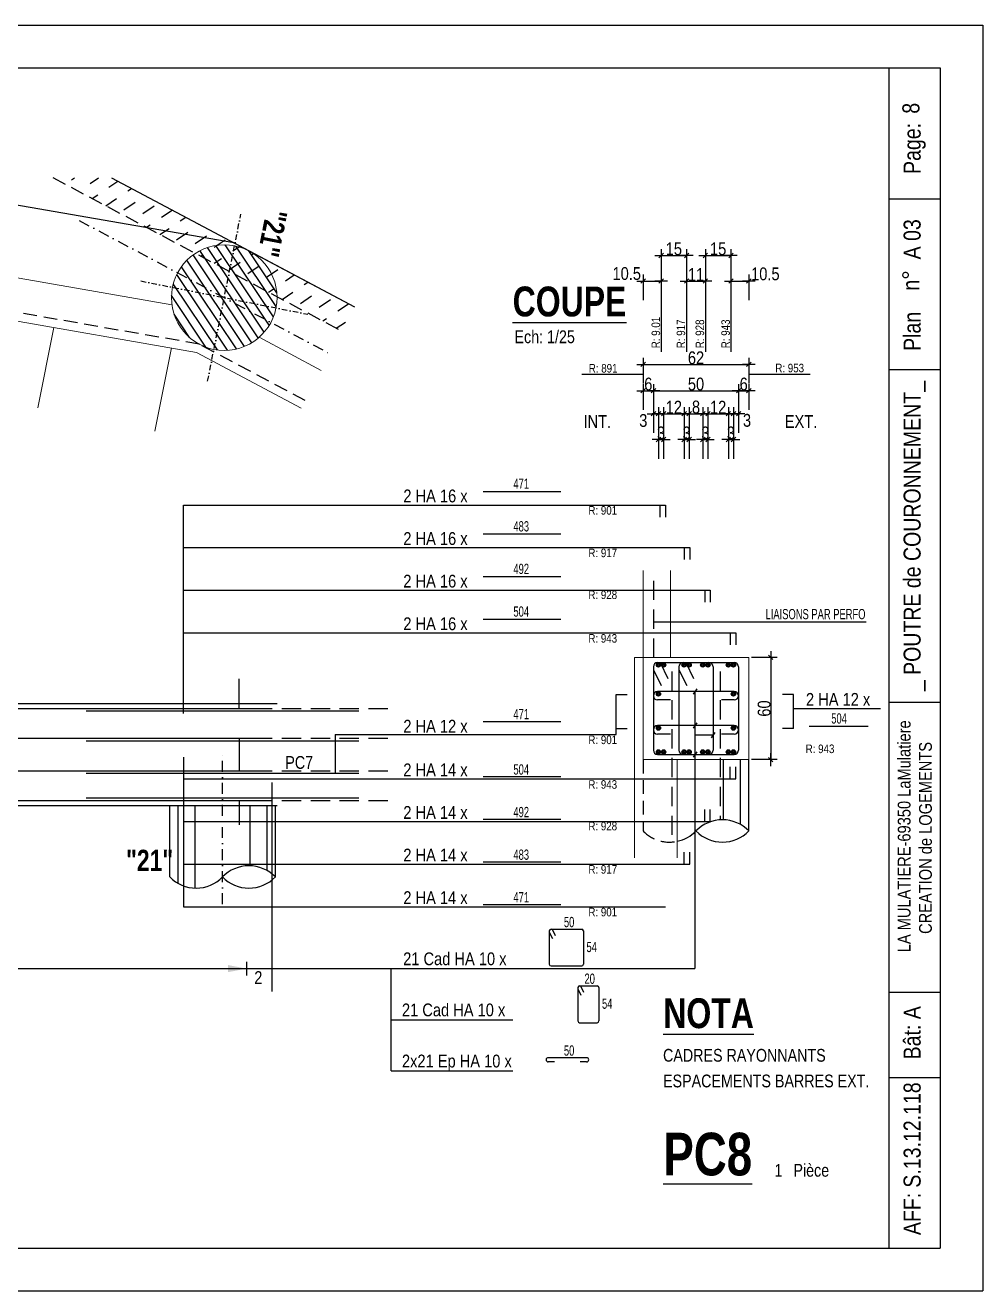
# Model space of a CAD drawing. Header units: centimetres. Extents: x 20328 to 51171, y -21855 to -16644.
# Drawn here: x 40301 to 41424, y -18525 to -17040 of the extents above; entities that cross this region are included whole.
import ezdxf
from ezdxf.enums import TextEntityAlignment as Align

# ---------------------------------------------------------------- set-up
doc = ezdxf.new("R2010")
doc.units = ezdxf.units.CM
doc.header["$LTSCALE"] = 25.4
doc.header["$PDMODE"] = 1
doc.header["$PDSIZE"] = -2
doc.linetypes.add('CACHEX2', pattern=[19.05, 12.7, -6.35])
doc.linetypes.add('TIRETPTX2', pattern=[50.8, 25.4, -12.7, 0, -12.7])
for name, color, linetype in [('01_cote_gen', 4, 'Continuous'), ('01_fenetres', 171, 'Continuous'), ('01_linteaux', 2, 'Continuous'), ('01_murs_sup', 2, 'CACHEX2'), ('01_poch_murs', 253, 'Continuous'), ('01_texte', 230, 'Continuous'), ('AA_COTES', 2, 'Continuous')]:
    doc.layers.add(name, color=color, linetype=linetype)
for name, color, linetype, lineweight in [('01_murs_coup', 5, 'Continuous', 60), ('01_PIEUX', 5, 'Continuous', 60), ('01_poutres', 2, 'Continuous', 18)]:
    doc.layers.add(name, color=color, linetype=linetype, lineweight=lineweight)
doc.styles.add('impact', font='impact.ttf')
doc.styles.add('MATTE_TXT', font='arial.ttf')
doc.styles.add('STYLE2', font='ARIALN.TTF')
doc.dimstyles.new('JB25', dxfattribs={"dimscale": 0.1, "dimtxt": 150, "dimasz": 15, "dimexe": 0.1, "dimexo": 0.1, "dimgap": 0.09, "dimtad": 1, "dimdec": 1, "dimlfac": 0.5, "dimdsep": 46, "dimtxsty": 'STYLE2', "dimblk1": 'BOND_G', "dimblk2": 'BOND_D', "dimsah": 1, "dimcen": 1.5, "dimdle": 0.01, "dimse1": 1, "dimse2": 1, "dimclrd": 4, "dimclre": 2, "dimclrt": 6, "dimazin": 2, "dimtfac": 2.333333, "dimtdec": 1, "dimtix": 1, "dimtmove": 2, "dimatfit": 3, "dimldrblk": 'BOND_G', "dimfxl": 1, "dimtolj": 1, "dimtzin": 0, "dimarcsym": 0})

# ---------------------------------------------------------------- blocks, each defined once
blk = doc.blocks.new('BOND_G')
at = {"layer": 'AA_COTES', "color": 0}
for p, q in [((0, -5), (0, 15)), ((5, 0), (-5, 0)), ((1.77, 1.77), (-1.77, -1.77))]:
    blk.add_line(p, q, dxfattribs=at)
blk = doc.blocks.new('BOND_D')
at = {"layer": 'AA_COTES', "color": 0}
for p, q in [((5, 0), (-5, 0)), ((-1.77, -1.77), (1.77, 1.77)), ((0, 5), (0, -15))]:
    blk.add_line(p, q, dxfattribs=at)
blk = doc.blocks.new('*D163')
at = {"layer": '01_cote_gen', "color": 4, "lineweight": -2, "ltscale": 3, "transparency": 16777216}
blk.add_line((41175.6, -17783.7), (41175.6, -17900.7), dxfattribs=at)
at = {"layer": 'Defpoints', "color": 0, "ltscale": 3, "transparency": 16777216}
for p in [(41070.5, -17782.2), (41070.5, -17902.2), (41175.6, -17902.2)]:
    blk.add_point(p, dxfattribs=at)
at = {"layer": '01_cote_gen', "color": 4, "lineweight": -2, "ltscale": 3, "transparency": 16777216, "xscale": 1.5, "yscale": 1.5, "zscale": 1.5}
for name, p, rotation in [('BOND_G', (41175.6, -17782.2), 90), ('BOND_D', (41175.6, -17902.2), 270)]:
    blk.add_blockref(name, p, dxfattribs=dict(at, rotation=rotation))
at = {"layer": '01_cote_gen', "color": 6, "ltscale": 3, "transparency": 16777216, "insert": (41167.9, -17842.2), "char_height": 15, "attachment_point": 5, "rotation": 90, "style": 'STYLE2'}
blk.add_mtext('\\A1;60', dxfattribs=at)
blk = doc.blocks.new('*D164')
at = {"layer": '01_cote_gen', "color": 4, "lineweight": -2, "ltscale": 3, "transparency": 16777216}
blk.add_line((41027.4, -17438.3), (41148.4, -17438.3), dxfattribs=at)
at = {"layer": 'Defpoints', "color": 0, "ltscale": 3, "transparency": 16777216}
for p in [(41149.9, -17438.3), (41025.9, -17450.7), (41149.9, -17450.7)]:
    blk.add_point(p, dxfattribs=at)
at = {"layer": '01_cote_gen', "color": 4, "lineweight": -2, "ltscale": 3, "transparency": 16777216, "xscale": 1.5, "yscale": 1.5, "zscale": 1.5, "rotation": 180}
blk.add_blockref('BOND_G', (41025.9, -17438.3), dxfattribs=at)
at = {"layer": '01_cote_gen', "color": 4, "lineweight": -2, "ltscale": 3, "transparency": 16777216, "xscale": 1.5, "yscale": 1.5, "zscale": 1.5}
blk.add_blockref('BOND_D', (41149.9, -17438.3), dxfattribs=at)
at = {"layer": '01_cote_gen', "color": 6, "ltscale": 3, "transparency": 16777216, "insert": (41087.9, -17430.7), "char_height": 15, "attachment_point": 5, "style": 'STYLE2'}
blk.add_mtext('\\A1;62', dxfattribs=at)
blk = doc.blocks.new('*D165')
at = {"layer": '01_cote_gen', "color": 4, "lineweight": -2, "ltscale": 3, "transparency": 16777216}
blk.add_line((41039.4, -17469.2), (41136.4, -17469.2), dxfattribs=at)
at = {"layer": 'Defpoints', "color": 0, "ltscale": 3, "transparency": 16777216}
for p in [(41137.9, -17469.2), (41037.9, -17517), (41137.9, -17517)]:
    blk.add_point(p, dxfattribs=at)
at = {"layer": '01_cote_gen', "color": 4, "lineweight": -2, "ltscale": 3, "transparency": 16777216, "xscale": 1.5, "yscale": 1.5, "zscale": 1.5, "rotation": 180}
blk.add_blockref('BOND_G', (41037.9, -17469.2), dxfattribs=at)
at = {"layer": '01_cote_gen', "color": 4, "lineweight": -2, "ltscale": 3, "transparency": 16777216, "xscale": 1.5, "yscale": 1.5, "zscale": 1.5}
blk.add_blockref('BOND_D', (41137.9, -17469.2), dxfattribs=at)
at = {"layer": '01_cote_gen', "color": 6, "ltscale": 3, "transparency": 16777216, "insert": (41087.9, -17461.5), "char_height": 15, "attachment_point": 5, "style": 'STYLE2'}
blk.add_mtext('\\A1;50', dxfattribs=at)
blk = doc.blocks.new('*D166')
at = {"layer": '01_cote_gen', "color": 4, "lineweight": -2, "ltscale": 3, "transparency": 16777216}
blk.add_line((41039.4, -17496.2), (41042.4, -17496.2), dxfattribs=at)
at = {"layer": 'Defpoints', "color": 0, "ltscale": 3, "transparency": 16777216}
for p in [(41043.9, -17496.2), (41043.9, -17523.7), (41037.9, -17538.8)]:
    blk.add_point(p, dxfattribs=at)
at = {"layer": '01_cote_gen', "color": 4, "lineweight": -2, "ltscale": 3, "transparency": 16777216, "xscale": 1.5, "yscale": 1.5, "zscale": 1.5, "rotation": 180}
blk.add_blockref('BOND_G', (41037.9, -17496.2), dxfattribs=at)
at = {"layer": '01_cote_gen', "color": 4, "lineweight": -2, "ltscale": 3, "transparency": 16777216, "xscale": 1.5, "yscale": 1.5, "zscale": 1.5}
blk.add_blockref('BOND_D', (41043.9, -17496.2), dxfattribs=at)
at = {"layer": '01_cote_gen', "color": 6, "ltscale": 3, "transparency": 16777216, "insert": (41026, -17504.3), "char_height": 15, "attachment_point": 5, "style": 'STYLE2'}
blk.add_mtext('\\A1;3', dxfattribs=at)
blk = doc.blocks.new('*D167')
at = {"layer": '01_cote_gen', "color": 4, "lineweight": -2, "ltscale": 3, "transparency": 16777216}
for p, q in [((41042.4, -17526.5), (41040.9, -17526.5)), ((41049.9, -17526.5), (41043.9, -17526.5)), ((41051.4, -17526.5), (41052.9, -17526.5))]:
    blk.add_line(p, q, dxfattribs=at)
at = {"layer": 'Defpoints', "color": 0, "ltscale": 3, "transparency": 16777216}
for p in [(41043.9, -17523.7), (41043.9, -17526.5), (41049.9, -17523.7)]:
    blk.add_point(p, dxfattribs=at)
at = {"layer": '01_cote_gen', "color": 4, "lineweight": -2, "ltscale": 3, "transparency": 16777216, "xscale": 1.5, "yscale": 1.5, "zscale": 1.5}
blk.add_blockref('BOND_D', (41043.9, -17526.5), dxfattribs=at)
at = {"layer": '01_cote_gen', "color": 4, "lineweight": -2, "ltscale": 3, "transparency": 16777216, "xscale": 1.5, "yscale": 1.5, "zscale": 1.5, "rotation": 180}
blk.add_blockref('BOND_G', (41049.9, -17526.5), dxfattribs=at)
at = {"layer": '01_cote_gen', "color": 6, "ltscale": 3, "transparency": 16777216, "insert": (41046.9, -17518.9), "char_height": 15, "attachment_point": 5, "style": 'STYLE2'}
blk.add_mtext('\\A1;3', dxfattribs=at)
blk = doc.blocks.new('*D168')
at = {"layer": '01_cote_gen', "color": 4, "lineweight": -2, "ltscale": 3, "transparency": 16777216}
blk.add_line((41051.4, -17496.2), (41072.4, -17496.2), dxfattribs=at)
at = {"layer": 'Defpoints', "color": 0, "ltscale": 3, "transparency": 16777216}
for p in [(41073.9, -17496.2), (41049.9, -17523.7), (41073.9, -17523.7)]:
    blk.add_point(p, dxfattribs=at)
at = {"layer": '01_cote_gen', "color": 4, "lineweight": -2, "ltscale": 3, "transparency": 16777216, "xscale": 1.5, "yscale": 1.5, "zscale": 1.5, "rotation": 180}
blk.add_blockref('BOND_G', (41049.9, -17496.2), dxfattribs=at)
at = {"layer": '01_cote_gen', "color": 4, "lineweight": -2, "ltscale": 3, "transparency": 16777216, "xscale": 1.5, "yscale": 1.5, "zscale": 1.5}
blk.add_blockref('BOND_D', (41073.9, -17496.2), dxfattribs=at)
at = {"layer": '01_cote_gen', "color": 6, "ltscale": 3, "transparency": 16777216, "insert": (41061.9, -17488.6), "char_height": 15, "attachment_point": 5, "style": 'STYLE2'}
blk.add_mtext('\\A1;12', dxfattribs=at)
blk = doc.blocks.new('*D169')
at = {"layer": '01_cote_gen', "color": 4, "lineweight": -2, "ltscale": 3, "transparency": 16777216}
for p, q in [((41072.4, -17526.5), (41070.9, -17526.5)), ((41079.9, -17526.5), (41073.9, -17526.5)), ((41081.4, -17526.5), (41082.9, -17526.5))]:
    blk.add_line(p, q, dxfattribs=at)
at = {"layer": 'Defpoints', "color": 0, "ltscale": 3, "transparency": 16777216}
for p in [(41073.9, -17523.7), (41073.9, -17526.5), (41079.9, -17523.7)]:
    blk.add_point(p, dxfattribs=at)
at = {"layer": '01_cote_gen', "color": 4, "lineweight": -2, "ltscale": 3, "transparency": 16777216, "xscale": 1.5, "yscale": 1.5, "zscale": 1.5}
blk.add_blockref('BOND_D', (41073.9, -17526.5), dxfattribs=at)
at = {"layer": '01_cote_gen', "color": 4, "lineweight": -2, "ltscale": 3, "transparency": 16777216, "xscale": 1.5, "yscale": 1.5, "zscale": 1.5, "rotation": 180}
blk.add_blockref('BOND_G', (41079.9, -17526.5), dxfattribs=at)
at = {"layer": '01_cote_gen', "color": 6, "ltscale": 3, "transparency": 16777216, "insert": (41076.9, -17518.9), "char_height": 15, "attachment_point": 5, "style": 'STYLE2'}
blk.add_mtext('\\A1;3', dxfattribs=at)
blk = doc.blocks.new('*D170')
at = {"layer": '01_cote_gen', "color": 4, "lineweight": -2, "ltscale": 3, "transparency": 16777216}
for p, q in [((41094.4, -17526.5), (41092.9, -17526.5)), ((41101.9, -17526.5), (41095.9, -17526.5)), ((41103.4, -17526.5), (41104.9, -17526.5))]:
    blk.add_line(p, q, dxfattribs=at)
at = {"layer": 'Defpoints', "color": 0, "ltscale": 3, "transparency": 16777216}
for p in [(41095.9, -17523.7), (41095.9, -17526.5), (41101.9, -17523.7)]:
    blk.add_point(p, dxfattribs=at)
at = {"layer": '01_cote_gen', "color": 4, "lineweight": -2, "ltscale": 3, "transparency": 16777216, "xscale": 1.5, "yscale": 1.5, "zscale": 1.5}
blk.add_blockref('BOND_D', (41095.9, -17526.5), dxfattribs=at)
at = {"layer": '01_cote_gen', "color": 4, "lineweight": -2, "ltscale": 3, "transparency": 16777216, "xscale": 1.5, "yscale": 1.5, "zscale": 1.5, "rotation": 180}
blk.add_blockref('BOND_G', (41101.9, -17526.5), dxfattribs=at)
at = {"layer": '01_cote_gen', "color": 6, "ltscale": 3, "transparency": 16777216, "insert": (41098.9, -17518.9), "char_height": 15, "attachment_point": 5, "style": 'STYLE2'}
blk.add_mtext('\\A1;3', dxfattribs=at)
blk = doc.blocks.new('*D171')
at = {"layer": '01_cote_gen', "color": 4, "lineweight": -2, "ltscale": 3, "transparency": 16777216}
for p, q in [((41124.4, -17526.5), (41122.9, -17526.5)), ((41131.9, -17526.5), (41125.9, -17526.5)), ((41133.4, -17526.5), (41134.9, -17526.5))]:
    blk.add_line(p, q, dxfattribs=at)
at = {"layer": 'Defpoints', "color": 0, "ltscale": 3, "transparency": 16777216}
for p in [(41125.9, -17523.7), (41125.9, -17526.5), (41131.9, -17523.7)]:
    blk.add_point(p, dxfattribs=at)
at = {"layer": '01_cote_gen', "color": 4, "lineweight": -2, "ltscale": 3, "transparency": 16777216, "xscale": 1.5, "yscale": 1.5, "zscale": 1.5}
blk.add_blockref('BOND_D', (41125.9, -17526.5), dxfattribs=at)
at = {"layer": '01_cote_gen', "color": 4, "lineweight": -2, "ltscale": 3, "transparency": 16777216, "xscale": 1.5, "yscale": 1.5, "zscale": 1.5, "rotation": 180}
blk.add_blockref('BOND_G', (41131.9, -17526.5), dxfattribs=at)
at = {"layer": '01_cote_gen', "color": 6, "ltscale": 3, "transparency": 16777216, "insert": (41128.9, -17518.9), "char_height": 15, "attachment_point": 5, "style": 'STYLE2'}
blk.add_mtext('\\A1;3', dxfattribs=at)
blk = doc.blocks.new('*D172')
at = {"layer": '01_cote_gen', "color": 4, "lineweight": -2, "ltscale": 3, "transparency": 16777216}
blk.add_line((41081.4, -17496.2), (41094.4, -17496.2), dxfattribs=at)
at = {"layer": 'Defpoints', "color": 0, "ltscale": 3, "transparency": 16777216}
for p in [(41095.9, -17496.2), (41079.9, -17532.3), (41095.9, -17532.3)]:
    blk.add_point(p, dxfattribs=at)
at = {"layer": '01_cote_gen', "color": 4, "lineweight": -2, "ltscale": 3, "transparency": 16777216, "xscale": 1.5, "yscale": 1.5, "zscale": 1.5, "rotation": 180}
blk.add_blockref('BOND_G', (41079.9, -17496.2), dxfattribs=at)
at = {"layer": '01_cote_gen', "color": 4, "lineweight": -2, "ltscale": 3, "transparency": 16777216, "xscale": 1.5, "yscale": 1.5, "zscale": 1.5}
blk.add_blockref('BOND_D', (41095.9, -17496.2), dxfattribs=at)
at = {"layer": '01_cote_gen', "color": 6, "ltscale": 3, "transparency": 16777216, "insert": (41087.9, -17488.5), "char_height": 15, "attachment_point": 5, "style": 'STYLE2'}
blk.add_mtext('\\A1;8', dxfattribs=at)
blk = doc.blocks.new('*D173')
at = {"layer": '01_cote_gen', "color": 4, "lineweight": -2, "ltscale": 3, "transparency": 16777216}
blk.add_line((41103.4, -17496.2), (41124.4, -17496.2), dxfattribs=at)
at = {"layer": 'Defpoints', "color": 0, "ltscale": 3, "transparency": 16777216}
for p in [(41125.9, -17496.2), (41101.9, -17531.4), (41125.9, -17531.4)]:
    blk.add_point(p, dxfattribs=at)
at = {"layer": '01_cote_gen', "color": 4, "lineweight": -2, "ltscale": 3, "transparency": 16777216, "xscale": 1.5, "yscale": 1.5, "zscale": 1.5, "rotation": 180}
blk.add_blockref('BOND_G', (41101.9, -17496.2), dxfattribs=at)
at = {"layer": '01_cote_gen', "color": 4, "lineweight": -2, "ltscale": 3, "transparency": 16777216, "xscale": 1.5, "yscale": 1.5, "zscale": 1.5}
blk.add_blockref('BOND_D', (41125.9, -17496.2), dxfattribs=at)
at = {"layer": '01_cote_gen', "color": 6, "ltscale": 3, "transparency": 16777216, "insert": (41113.9, -17488.6), "char_height": 15, "attachment_point": 5, "style": 'STYLE2'}
blk.add_mtext('\\A1;12', dxfattribs=at)
blk = doc.blocks.new('*D174')
at = {"layer": '01_cote_gen', "color": 4, "lineweight": -2, "ltscale": 3, "transparency": 16777216}
blk.add_line((41133.4, -17496.2), (41136.4, -17496.2), dxfattribs=at)
at = {"layer": 'Defpoints', "color": 0, "ltscale": 3, "transparency": 16777216}
for p in [(41137.9, -17491.7), (41137.9, -17496.2), (41131.9, -17534)]:
    blk.add_point(p, dxfattribs=at)
at = {"layer": '01_cote_gen', "color": 4, "lineweight": -2, "ltscale": 3, "transparency": 16777216, "xscale": 1.5, "yscale": 1.5, "zscale": 1.5, "rotation": 180}
blk.add_blockref('BOND_G', (41131.9, -17496.2), dxfattribs=at)
at = {"layer": '01_cote_gen', "color": 4, "lineweight": -2, "ltscale": 3, "transparency": 16777216, "xscale": 1.5, "yscale": 1.5, "zscale": 1.5}
blk.add_blockref('BOND_D', (41137.9, -17496.2), dxfattribs=at)
at = {"layer": '01_cote_gen', "color": 6, "ltscale": 3, "transparency": 16777216, "insert": (41147.8, -17504.1), "char_height": 15, "attachment_point": 5, "style": 'STYLE2'}
blk.add_mtext('\\A1;3', dxfattribs=at)
blk = doc.blocks.new('*D175')
at = {"layer": '01_cote_gen', "color": 4, "lineweight": -2, "ltscale": 3, "transparency": 16777216}
blk.add_line((41139.4, -17469.2), (41148.4, -17469.2), dxfattribs=at)
at = {"layer": 'Defpoints', "color": 0, "ltscale": 3, "transparency": 16777216}
for p in [(41149.9, -17460.8), (41137.9, -17476.7), (41149.9, -17469.2)]:
    blk.add_point(p, dxfattribs=at)
at = {"layer": '01_cote_gen', "color": 4, "lineweight": -2, "ltscale": 3, "transparency": 16777216, "xscale": 1.5, "yscale": 1.5, "zscale": 1.5, "rotation": 180}
blk.add_blockref('BOND_G', (41137.9, -17469.2), dxfattribs=at)
at = {"layer": '01_cote_gen', "color": 4, "lineweight": -2, "ltscale": 3, "transparency": 16777216, "xscale": 1.5, "yscale": 1.5, "zscale": 1.5}
blk.add_blockref('BOND_D', (41149.9, -17469.2), dxfattribs=at)
at = {"layer": '01_cote_gen', "color": 6, "ltscale": 3, "transparency": 16777216, "insert": (41143.9, -17461.5), "char_height": 15, "attachment_point": 5, "style": 'STYLE2'}
blk.add_mtext('\\A1;6', dxfattribs=at)
blk = doc.blocks.new('*D176')
at = {"layer": '01_cote_gen', "color": 4, "lineweight": -2, "ltscale": 3, "transparency": 16777216}
blk.add_line((41027.4, -17469.2), (41036.4, -17469.2), dxfattribs=at)
at = {"layer": 'Defpoints', "color": 0, "ltscale": 3, "transparency": 16777216}
for p in [(41025.9, -17460.8), (41037.9, -17469.2), (41037.9, -17476.7)]:
    blk.add_point(p, dxfattribs=at)
at = {"layer": '01_cote_gen', "color": 4, "lineweight": -2, "ltscale": 3, "transparency": 16777216, "xscale": 1.5, "yscale": 1.5, "zscale": 1.5, "rotation": 180}
blk.add_blockref('BOND_G', (41025.9, -17469.2), dxfattribs=at)
at = {"layer": '01_cote_gen', "color": 4, "lineweight": -2, "ltscale": 3, "transparency": 16777216, "xscale": 1.5, "yscale": 1.5, "zscale": 1.5}
blk.add_blockref('BOND_D', (41037.9, -17469.2), dxfattribs=at)
at = {"layer": '01_cote_gen', "color": 6, "ltscale": 3, "transparency": 16777216, "insert": (41031.9, -17461.5), "char_height": 15, "attachment_point": 5, "style": 'STYLE2'}
blk.add_mtext('\\A1;6', dxfattribs=at)
blk = doc.blocks.new('*D177')
at = {"layer": '01_cote_gen', "color": 4, "lineweight": -2, "ltscale": 3, "transparency": 16777216}
blk.add_line((41027.4, -17340.5), (41045.4, -17340.5), dxfattribs=at)
at = {"layer": 'Defpoints', "color": 0, "ltscale": 3, "transparency": 16777216}
for p in [(41046.9, -17340.5), (41046.9, -17361), (41025.9, -17430.8)]:
    blk.add_point(p, dxfattribs=at)
at = {"layer": '01_cote_gen', "color": 4, "lineweight": -2, "ltscale": 3, "transparency": 16777216, "xscale": 1.5, "yscale": 1.5, "zscale": 1.5, "rotation": 180}
blk.add_blockref('BOND_G', (41025.9, -17340.5), dxfattribs=at)
at = {"layer": '01_cote_gen', "color": 4, "lineweight": -2, "ltscale": 3, "transparency": 16777216, "xscale": 1.5, "yscale": 1.5, "zscale": 1.5}
blk.add_blockref('BOND_D', (41046.9, -17340.5), dxfattribs=at)
at = {"layer": '01_cote_gen', "color": 6, "ltscale": 3, "transparency": 16777216, "insert": (41006.6, -17331.8), "char_height": 15, "attachment_point": 5, "style": 'STYLE2'}
blk.add_mtext('\\A1;10.5', dxfattribs=at)
blk = doc.blocks.new('*D178')
at = {"layer": '01_cote_gen', "color": 4, "lineweight": -2, "ltscale": 3, "transparency": 16777216}
blk.add_line((41048.4, -17310.5), (41075.4, -17310.5), dxfattribs=at)
at = {"layer": 'Defpoints', "color": 0, "ltscale": 3, "transparency": 16777216}
for p in [(41076.9, -17310.5), (41046.9, -17370.5), (41076.9, -17370.5)]:
    blk.add_point(p, dxfattribs=at)
at = {"layer": '01_cote_gen', "color": 4, "lineweight": -2, "ltscale": 3, "transparency": 16777216, "xscale": 1.5, "yscale": 1.5, "zscale": 1.5, "rotation": 180}
blk.add_blockref('BOND_G', (41046.9, -17310.5), dxfattribs=at)
at = {"layer": '01_cote_gen', "color": 4, "lineweight": -2, "ltscale": 3, "transparency": 16777216, "xscale": 1.5, "yscale": 1.5, "zscale": 1.5}
blk.add_blockref('BOND_D', (41076.9, -17310.5), dxfattribs=at)
at = {"layer": '01_cote_gen', "color": 6, "ltscale": 3, "transparency": 16777216, "insert": (41061.9, -17302.8), "char_height": 15, "attachment_point": 5, "style": 'STYLE2'}
blk.add_mtext('\\A1;15', dxfattribs=at)
blk = doc.blocks.new('*D179')
at = {"layer": '01_cote_gen', "color": 4, "lineweight": -2, "ltscale": 3, "transparency": 16777216}
blk.add_line((41078.4, -17340.5), (41097.4, -17340.5), dxfattribs=at)
at = {"layer": 'Defpoints', "color": 0, "ltscale": 3, "transparency": 16777216}
for p in [(41098.9, -17340.5), (41076.9, -17361), (41098.9, -17361)]:
    blk.add_point(p, dxfattribs=at)
at = {"layer": '01_cote_gen', "color": 4, "lineweight": -2, "ltscale": 3, "transparency": 16777216, "xscale": 1.5, "yscale": 1.5, "zscale": 1.5, "rotation": 180}
blk.add_blockref('BOND_G', (41076.9, -17340.5), dxfattribs=at)
at = {"layer": '01_cote_gen', "color": 4, "lineweight": -2, "ltscale": 3, "transparency": 16777216, "xscale": 1.5, "yscale": 1.5, "zscale": 1.5}
blk.add_blockref('BOND_D', (41098.9, -17340.5), dxfattribs=at)
at = {"layer": '01_cote_gen', "color": 6, "ltscale": 3, "transparency": 16777216, "insert": (41087.9, -17332.9), "char_height": 15, "attachment_point": 5, "style": 'STYLE2'}
blk.add_mtext('\\A1;11', dxfattribs=at)
blk = doc.blocks.new('*D180')
at = {"layer": '01_cote_gen', "color": 4, "lineweight": -2, "ltscale": 3, "transparency": 16777216}
blk.add_line((41100.4, -17310.5), (41127.4, -17310.5), dxfattribs=at)
at = {"layer": 'Defpoints', "color": 0, "ltscale": 3, "transparency": 16777216}
for p in [(41128.9, -17310.5), (41098.9, -17363.6), (41128.9, -17370.5)]:
    blk.add_point(p, dxfattribs=at)
at = {"layer": '01_cote_gen', "color": 4, "lineweight": -2, "ltscale": 3, "transparency": 16777216, "xscale": 1.5, "yscale": 1.5, "zscale": 1.5, "rotation": 180}
blk.add_blockref('BOND_G', (41098.9, -17310.5), dxfattribs=at)
at = {"layer": '01_cote_gen', "color": 4, "lineweight": -2, "ltscale": 3, "transparency": 16777216, "xscale": 1.5, "yscale": 1.5, "zscale": 1.5}
blk.add_blockref('BOND_D', (41128.9, -17310.5), dxfattribs=at)
at = {"layer": '01_cote_gen', "color": 6, "ltscale": 3, "transparency": 16777216, "insert": (41113.9, -17302.8), "char_height": 15, "attachment_point": 5, "style": 'STYLE2'}
blk.add_mtext('\\A1;15', dxfattribs=at)
blk = doc.blocks.new('*D181')
at = {"layer": '01_cote_gen', "color": 4, "lineweight": -2, "ltscale": 3, "transparency": 16777216}
blk.add_line((41130.4, -17340.5), (41148.4, -17340.5), dxfattribs=at)
at = {"layer": 'Defpoints', "color": 0, "ltscale": 3, "transparency": 16777216}
for p in [(41128.9, -17323.5), (41149.9, -17340.5), (41149.9, -17430.8)]:
    blk.add_point(p, dxfattribs=at)
at = {"layer": '01_cote_gen', "color": 4, "lineweight": -2, "ltscale": 3, "transparency": 16777216, "xscale": 1.5, "yscale": 1.5, "zscale": 1.5, "rotation": 180}
blk.add_blockref('BOND_G', (41128.9, -17340.5), dxfattribs=at)
at = {"layer": '01_cote_gen', "color": 4, "lineweight": -2, "ltscale": 3, "transparency": 16777216, "xscale": 1.5, "yscale": 1.5, "zscale": 1.5}
blk.add_blockref('BOND_D', (41149.9, -17340.5), dxfattribs=at)
at = {"layer": '01_cote_gen', "color": 6, "ltscale": 3, "transparency": 16777216, "insert": (41169.3, -17332.2), "char_height": 15, "attachment_point": 5, "style": 'STYLE2'}
blk.add_mtext('\\A1;10.5', dxfattribs=at)

msp = doc.modelspace()

# ---------------------------------------------------------------- hatches: boundary and pattern name
at = {"layer": '01_murs_sup'}
h = msp.add_hatch(dxfattribs=at)
h.set_pattern_fill('DASH', color=256, scale=5, angle=33.73111)
h.set_pattern_definition([(33.73111, (60876.027, -22226.338), (4.387162, 22.017812), [15.875, -15.875])])
h.paths.add_polyline_path([(40672.47, -17399.46), (40687.49, -17371.2), (40452.23, -17246.23), (40445.7, -17279)])
h.paths.add_polyline_path([(39635.57, -17213.64), (39594.85, -17213.32), (39531.63, -17530.61), (39570.86, -17538.43)])
h.paths.add_polyline_path([(40402.2, -17219.66), (40332.96, -17219.11), (40445.7, -17279), (40452.23, -17246.23)])
h.paths.add_polyline_path([(40189.4, -17217.99), (40148.68, -17217.67), (40096.99, -17477.05), (40136.22, -17484.86)])
at = {"layer": '01_poch_murs'}
h = msp.add_hatch(dxfattribs=at)
h.set_pattern_fill('ANSI31', color=256, scale=3, angle=-101.26889)
h.set_pattern_definition([(303.73111, (64721.527, 14953.879), (7.9214922, 5.2891952), [])])
h.paths.add_polyline_path([(40594.92, -17372.05, 0.4142136), (40546.24, -17299.13), (40534.12, -17359.94)])
h.paths.add_polyline_path([(40534.12, -17359.94), (40546.24, -17299.13, 0.4142136), (40473.31, -17347.82)])
h.paths.add_polyline_path([(40594.92, -17372.05), (40534.12, -17359.94), (40522, -17420.74, 0.4142136)])
h.paths.add_polyline_path([(40522, -17420.74), (40534.12, -17359.94), (40473.31, -17347.82, 0.4142136)])

# ---------------------------------------------------------------- linework, layer by layer
at = {"layer": '01_fenetres', "ltscale": 30}
for p, q in [((39374.42, -17090.41), (41374.42, -17090.41)), ((41314.42, -17090.41), (41314.42, -18475.41)), ((41374.42, -17090.41), (41374.42, -18475.41)), ((41374.42, -17090.41), (41374.42, -18475.41)), ((41374.42, -17244.54), (41314.42, -17244.54)), ((41374.42, -17444.54), (41314.42, -17444.54)), ((41314.42, -17834.74), (41374.42, -17834.74)), ((41314.42, -18174.91), (41374.42, -18174.91)), ((41314.42, -18275.41), (41374.42, -18275.41)), ((39374.42, -18475.41), (41374.42, -18475.41))]:
    msp.add_line(p, q, dxfattribs=at)
at = {"layer": '01_linteaux', "linetype": 'Continuous'}
msp.add_line((40687.49, -17371.2), (40402.2, -17219.66), dxfattribs=at)
at = {"layer": '01_linteaux', "linetype": 'Continuous', "ltscale": 0.05}
msp.add_line((40545.35, -17295.8), (40158.38, -17228.38), dxfattribs=at)
at = {"layer": '01_linteaux', "linetype": 'TIRETPTX2', "ltscale": 0.02}
for p, q in [((40363.88, -17269.51), (40658.4, -17425.96)), ((40532.12, -18071.87), (40532.12, -17890.54))]:
    msp.add_line(p, q, dxfattribs=at)
at = {"layer": '01_linteaux', "linetype": 'TIRETPTX2', "ltscale": 0.01}
for p, q in [((40514.58, -17458.01), (40553.66, -17261.86)), ((40436.05, -17340.4), (40632.19, -17379.48))]:
    msp.add_line(p, q, dxfattribs=at)
at = {"layer": '01_linteaux'}
for p, q in [((40687.45, -17371.27), (40545.35, -17295.8)), ((40838.14, -17587.36), (40929.41, -17587.36)), ((40838.14, -17637.36), (40929.41, -17637.36)), ((40838.14, -17687.36), (40929.41, -17687.36)), ((40838.14, -17737.36), (40929.41, -17737.36)), ((41042.86, -17788.17), (41132.86, -17788.17)), ((41045.77, -17788.17), (41054.86, -17806.84)), ((41075.77, -17788.17), (41084.86, -17806.84)), ((41037.86, -17793.17), (41037.86, -17891.17)), ((41037.86, -17796.71), (41046.95, -17815.38)), ((41067.86, -17793.17), (41067.86, -17891.17)), ((41067.86, -17796.71), (41076.95, -17815.38)), ((41107.86, -17793.17), (41107.86, -17891.17)), ((41137.86, -17793.17), (41137.86, -17891.17)), ((41132.86, -17822.17), (41042.86, -17822.17)), ((41057.86, -17832.17), (41042.86, -17832.17)), ((41132.86, -17832.17), (41117.86, -17832.17)), ((39521.38, -17836.17), (40596.12, -17836.17)), ((39585.38, -17842.17), (40585.12, -17842.17)), ((40692.12, -17845.43), (40372.12, -17845.43)), ((40838.14, -17857.62), (40929.41, -17857.62)), ((41132.86, -17862.17), (41042.86, -17862.17)), ((41220.68, -17862.82), (41290.01, -17862.82)), ((39585.38, -17877.17), (40585.12, -17877.17)), ((41057.86, -17872.17), (41042.86, -17872.17)), ((41132.86, -17872.17), (41117.86, -17872.17)), ((40692.12, -17880.43), (40372.12, -17880.43)), ((41042.86, -17896.17), (41132.86, -17896.17)), ((41149.86, -17985.88), (41149.86, -17902.17)), ((39585.38, -17915.17), (40585.12, -17915.17)), ((40692.12, -17918.43), (40372.12, -17918.43)), ((40838.14, -17922.04), (40929.41, -17922.04)), ((39585.38, -17950.17), (40585.12, -17950.17)), ((40692.12, -17947.53), (40372.12, -17947.53)), ((39381.61, -17956.17), (40596.12, -17956.17)), ((40470.12, -18039.88), (40470.12, -17956.17)), ((40594.12, -18039.88), (40594.12, -17956.17)), ((40838.14, -17972.04), (40929.41, -17972.04)), ((40838.14, -18022.04), (40929.41, -18022.04)), ((40838.14, -18072.04), (40929.41, -18072.04)), ((40917.7, -18101.16), (40953.7, -18101.16)), ((40918.86, -18101.16), (40922.5, -18108.63)), ((40915.7, -18103.16), (40915.7, -18142.36)), ((40915.7, -18104.57), (40919.33, -18112.04)), ((40955.7, -18103.16), (40955.7, -18142.36)), ((40917.7, -18144.36), (40953.7, -18144.36)), ((40949.19, -18169.67), (40949.19, -18208.87)), ((40949.19, -18171.09), (40952.82, -18178.56)), ((40951.19, -18167.67), (40971.93, -18167.67)), ((40952.35, -18167.67), (40955.99, -18175.14)), ((40973.93, -18169.67), (40973.93, -18208.87)), ((40951.19, -18210.87), (40971.93, -18210.87)), ((40959.4, -18251.96), (40914.4, -18251.96)), ((40921.9, -18256.96), (40914.4, -18256.96)), ((40959.4, -18256.96), (40951.9, -18256.96))]:
    msp.add_line(p, q, dxfattribs=at)
at = {"layer": '01_linteaux', "linetype": 'CACHEX2', "ltscale": 0.05}
for p, q in [((40504.91, -17414.63), (40146.92, -17352.25)), ((40629.3, -17480.73), (40504.91, -17414.63))]:
    msp.add_line(p, q, dxfattribs=at)
at = {"layer": '01_linteaux', "const_width": 3}
for points in [[(41042.61, -17791.17, 1), (41045.11, -17791.17, 1)], [(41048.61, -17791.17, 1), (41051.11, -17791.17, 1)], [(41072.61, -17791.17, 1), (41075.11, -17791.17, 1)], [(41078.61, -17791.17, 1), (41081.11, -17791.17, 1)], [(41094.61, -17791.17, 1), (41097.11, -17791.17, 1)], [(41100.61, -17791.17, 1), (41103.11, -17791.17, 1)], [(41124.61, -17791.17, 1), (41127.11, -17791.17, 1)], [(41130.61, -17791.17, 1), (41133.11, -17791.17, 1)], [(41042.61, -17825.17, 1), (41045.11, -17825.17, 1)], [(41130.61, -17825.17, 1), (41133.11, -17825.17, 1)], [(41042.61, -17865.17, 1), (41045.11, -17865.17, 1)], [(41130.61, -17865.17, 1), (41133.11, -17865.17, 1)], [(41042.61, -17893.17, -1), (41045.11, -17893.17, -1)], [(41048.61, -17893.17, -1), (41051.11, -17893.17, -1)], [(41072.61, -17893.17, -1), (41075.11, -17893.17, -1)], [(41078.61, -17893.17, -1), (41081.11, -17893.17, -1)], [(41094.61, -17893.17, -1), (41097.11, -17893.17, -1)], [(41100.61, -17893.17, -1), (41103.11, -17893.17, -1)], [(41124.61, -17893.17, -1), (41127.11, -17893.17, -1)], [(41130.61, -17893.17, -1), (41133.11, -17893.17, -1)]]:
    msp.add_lwpolyline(points, format="xyb", close=True, dxfattribs=at)
at = {"layer": '01_linteaux'}
for centre in [(41043.86, -17791.17), (41049.86, -17791.17), (41073.86, -17791.17), (41079.86, -17791.17), (41095.86, -17791.17), (41101.86, -17791.17), (41125.86, -17791.17), (41131.86, -17791.17), (41043.86, -17825.17), (41131.86, -17825.17), (41043.86, -17865.17), (41131.86, -17865.17), (41043.86, -17893.17), (41049.86, -17893.17), (41073.86, -17893.17), (41079.86, -17893.17), (41095.86, -17893.17), (41101.86, -17893.17), (41125.86, -17893.17), (41131.86, -17893.17)]:
    msp.add_circle(centre, 2.5, dxfattribs=at)
for centre, radius, start, end in [((41042.86, -17793.17), 5, 90, 180), ((41072.86, -17793.17), 5, 90, 180), ((41102.86, -17793.17), 5, 0, 90), ((41132.86, -17793.17), 5, 0, 90), ((41042.86, -17827.17), 5, 90, 270), ((41132.86, -17827.17), 5, 270, 90), ((41042.86, -17867.17), 5, 90, 270), ((41132.86, -17867.17), 5, 270, 90), ((41042.86, -17891.17), 5, 180, 270), ((41072.86, -17891.17), 5, 180, 270), ((41102.86, -17891.17), 5, 270, 0), ((41132.86, -17891.17), 5, 270, 0), ((41118.86, -18016.02), 43.24, 44.19387, 135.80613), ((41056.86, -17955.74), 43.24, 282.01437, 315.80613), ((41118.86, -17955.74), 43.24, 224.19387, 315.80613), ((40563.12, -18070.02), 43.24, 44.19387, 135.80613), ((40501.12, -18009.74), 43.24, 224.19387, 315.80613), ((40563.12, -18009.74), 43.24, 224.19387, 315.80613), ((40917.7, -18103.16), 2, 90, 180), ((40953.7, -18103.16), 2, 0, 90), ((40917.7, -18142.36), 2, 180, 270), ((40953.7, -18142.36), 2, 270, 0), ((40951.19, -18169.67), 2, 90, 180), ((40971.93, -18169.67), 2, 0, 90), ((40951.19, -18208.87), 2, 180, 270), ((40971.93, -18208.87), 2, 270, 0), ((40914.4, -18254.46), 2.5, 90, 270), ((40959.4, -18254.46), 2.5, 270, 90)]:
    msp.add_arc(centre, radius, start, end, dxfattribs=at)
at = {"layer": '01_murs_coup', "linetype": 'Continuous', "lineweight": 5}
for p, q in [((40472.7, -17368.41), (40193.45, -17319.76)), ((40501.63, -17424.21), (40146.02, -17362.25)), ((40648.07, -17445.41), (40574.98, -17406.57)), ((40624.61, -17489.57), (40501.63, -17424.21)), ((41025.86, -17782.17), (41025.86, -17680.19)), ((41057.86, -17782.17), (41057.86, -17680.19)), ((41015.86, -17782.17), (41149.86, -17782.17)), ((41015.86, -17782.17), (41015.86, -18017.59)), ((41025.86, -17782.17), (41025.86, -17902.17)), ((41149.86, -17782.17), (41149.86, -17902.17)), ((41025.86, -17902.17), (41149.86, -17902.17)), ((41065.86, -17902.17), (41065.86, -18017.59))]:
    msp.add_line(p, q, dxfattribs=at)
at = {"layer": '01_murs_sup', "ltscale": 0.05}
for p, q in [((40332.96, -17219.11), (40672.47, -17399.46)), ((41025.86, -17902.17), (41025.86, -17985.88))]:
    msp.add_line(p, q, dxfattribs=at)
at = {"layer": '01_murs_sup', "ltscale": 0.07}
for p, q in [((41038.04, -17692.25), (41038.04, -17822.17)), ((41059.58, -17798.65), (41059.58, -17998.89)), ((41116.42, -17798.65), (41116.42, -17972.85)), ((40534.12, -17842.17), (40731.99, -17842.17)), ((40534.12, -17877.17), (40731.99, -17877.17)), ((40534.12, -17915.17), (40731.99, -17915.17)), ((40534.12, -17950.17), (40731.99, -17950.17))]:
    msp.add_line(p, q, dxfattribs=at)
at = {"layer": '01_murs_sup', "ltscale": 0.05}
msp.add_arc((41056.86, -17955.74), 43.24, 224.19387, 282.01437, dxfattribs=at)
at = {"layer": '01_PIEUX', "linetype": 'Continuous', "lineweight": 5}
msp.add_circle((40534.12, -17359.94), 62, dxfattribs=at)
at = {"layer": '01_poch_murs'}
for p, q in [((41119.86, -17902.17), (41119.86, -17972.79)), ((41139.86, -17902.17), (41139.86, -17978.22)), ((40480.12, -18047.53), (40480.12, -17956.17)), ((40500.12, -18052.96), (40500.12, -17956.17)), ((40564.12, -17956.17), (40564.12, -18026.79)), ((40584.12, -17956.17), (40584.12, -18032.22))]:
    msp.add_line(p, q, dxfattribs=at)
at = {"layer": '01_poutres', "ltscale": 3}
for points in [[(40315.45, -17489.31), (40334.23, -17395.04)], [(40452.75, -17516.66), (40472.19, -17419.08)]]:
    msp.add_lwpolyline(points, dxfattribs=at)
at = {"layer": '01_texte', "ltscale": 30}
for p, q in [((39324.42, -17040.41), (40374.42, -17040.41)), ((39324.42, -17040.41), (41424.42, -17040.41)), ((41424.42, -17040.41), (41424.42, -18525.41)), ((40486.39, -17848.17), (40486.39, -17603.42)), ((40486.39, -17603.42), (41052, -17603.42)), ((41045.53, -17603.42), (41045.53, -17617.5)), ((41052, -17603.42), (41052, -17617.5)), ((40486.39, -17653.42), (41080.62, -17653.42)), ((41074.15, -17653.42), (41074.15, -17667.5)), ((41080.62, -17653.42), (41080.62, -17667.5)), ((40486.39, -17703.42), (41104.71, -17703.42)), ((41098.44, -17703.42), (41098.44, -17717.5)), ((41104.71, -17703.42), (41104.71, -17717.5)), ((40486.39, -17753.42), (41134.63, -17753.42)), ((41127.89, -17753.42), (41127.89, -17767.5)), ((41134.63, -17753.42), (41134.63, -17767.5)), ((40551.57, -17842.17), (40551.57, -17807.42)), ((40994.24, -17872.7), (40994.24, -17825.72)), ((40994.24, -17825.72), (41007.03, -17825.72)), ((41202.16, -17825.72), (41189.37, -17825.72)), ((41202.16, -17865.79), (41202.16, -17825.72)), ((41202.16, -17842.17), (41304.43, -17842.17)), ((40551.57, -17877.17), (40551.57, -17915.17)), ((40664.38, -17872.7), (40994.24, -17872.7)), ((40664.38, -17872.7), (40664.38, -17918.43)), ((40994.24, -17865.79), (41007.03, -17865.79)), ((41202.16, -17865.79), (41189.37, -17865.79)), ((40486.39, -17899.17), (40486.39, -18074.86)), ((41127.89, -17924.86), (41127.89, -17910.78)), ((41134.63, -17924.86), (41134.63, -17910.78)), ((40486.39, -17924.86), (41134.63, -17924.86)), ((40551.57, -17950.17), (40551.57, -17978.86)), ((41098.44, -17974.86), (41098.44, -17960.78)), ((41104.71, -17974.86), (41104.71, -17960.78)), ((40486.39, -17974.86), (41104.71, -17974.86)), ((41074.15, -18024.86), (41074.15, -18010.78)), ((41080.62, -18024.86), (41080.62, -18010.78)), ((40486.39, -18024.86), (41080.62, -18024.86)), ((40486.39, -18074.86), (41052, -18074.86)), ((39324.42, -18525.41), (41424.42, -18525.41))]:
    msp.add_line(p, q, dxfattribs=at)
at = {"layer": '01_texte'}
for p, q in [((41046.86, -17361), (41046.86, -17423.63)), ((41076.86, -17361), (41076.86, -17423.63)), ((41098.86, -17361), (41098.86, -17423.63)), ((41128.86, -17361), (41128.86, -17423.63)), ((40953.73, -17449.77), (41025.86, -17449.77)), ((41149.86, -17449.77), (41221.99, -17449.77)), ((41038.04, -17740.58), (41287.83, -17740.58))]:
    msp.add_line(p, q, dxfattribs=at)
at = {"layer": '01_texte', "linetype": 'Continuous'}
for p, q in [((41088.77, -17819.07), (41084.52, -17825.28)), ((41086.64, -17822.17), (41086.64, -18147.43)), ((41088.77, -17859.07), (41084.52, -17865.28)), ((41107.86, -17873.39), (41086.64, -17873.39)), ((41109.99, -17870.28), (41105.73, -17876.49)), ((41088.77, -17893.07), (41084.52, -17899.28)), ((40590.12, -17929.2), (40590.12, -18174.48)), ((40560.12, -18139.43), (40560.12, -18155.43)), ((39586.86, -18147.43), (40590.12, -18147.43)), ((40590.12, -18147.43), (40631.56, -18147.43)), ((40631.56, -18147.43), (41086.64, -18147.43)), ((40729.89, -18267.4), (40729.89, -18147.43)), ((40729.89, -18207.4), (40873, -18207.4)), ((40729.89, -18267.4), (40873, -18267.4))]:
    msp.add_line(p, q, dxfattribs=at)
for points in [[(40560.12, -18147.43), (40538.42, -18143.23), (40538.42, -18147.43)], [(40560.12, -18147.43), (40538.42, -18151.63), (40538.42, -18147.43)]]:
    msp.add_solid(points, dxfattribs=at)

# ---------------------------------------------------------------- texts
at = {"layer": '01_texte', "style": 'STYLE2'}
for s, height, p in [('8', 20, (41350.13, -17144.15)), ('Page:', 20, (41351.57, -17214.83)), (' A 03', 20, (41351.57, -17321.47)), ('n%%D', 20, (41350.13, -17351.81)), ('R: 9.01', 10, (41045.72, -17419.41)), ('R: 917', 10, (41075.14, -17419.41)), ('R: 928', 10, (41097.4, -17419.41)), ('R: 943', 10, (41127.62, -17419.41)), ('Plan', 20, (41351.57, -17422.5)), (' _ POUTRE de COURONNEMENT_', 20, (41351.57, -17828.23)), ('LA MULATIERE-69350 LaMulatiere', 15, (41339.71, -18128.22)), ('CREATION de LOGEMENTS', 15, (41364.71, -18106.73)), ('Bât: A', 20, (41351.57, -18253.95)), ('S.13.12.118', 20, (41351.57, -18404.45)), ('AFF:', 20, (41351.57, -18460.12))]:
    msp.add_text(s, height=height, rotation=90, dxfattribs=at).set_placement(p)
at = {"layer": '01_texte', "style": 'impact'}
for rotation, p in [(258.73111, (40571.2, -17280.57)), (0, (40446.51, -18040.46))]:
    msp.add_text('"21"', height=25, rotation=rotation, dxfattribs=at).set_placement(p, align=Align.BOTTOM_CENTER)
for s, height, p in [('%%UCOUPE', 35, (40872.68, -17392.53)), ('%%UNOTA', 35, (41049.49, -18227.77)), ('%%UPC8', 50, (41049.49, -18405.09))]:
    msp.add_text(s, height=height, dxfattribs=at).set_placement(p, align=Align.BOTTOM_LEFT)
at = {"layer": '01_texte', "style": 'MATTE_TXT', "width": 0.8}
for s, p in [('Ech: 1/25', (40910.29, -17417.94)), ('PC7', (40622.1, -17917.49)), ('1', (41184.73, -18396.13)), ('Pièce', (41223.24, -18396.13))]:
    msp.add_text(s, height=15, dxfattribs=at).set_placement(p, align=Align.BOTTOM_CENTER)
at = {"layer": '01_texte', "style": 'STYLE2'}
for s, height, p in [('R: 891', 10, (40962.02, -17447.93)), ('R: 953', 10, (41181.01, -17447.61)), ('INT.', 15, (40955.83, -17512.84)), ('EXT.', 15, (41192.06, -17512.84)), ('R: 901', 10, (40961.55, -17614.64)), ('R: 917', 10, (40961.55, -17664.56)), ('R: 928', 10, (40961.55, -17713.7)), ('R: 943', 10, (40961.55, -17764.87)), ('R: 901', 10, (40961.55, -17883.92)), ('R: 943', 10, (41216.62, -17894.49)), ('R: 943', 10, (40961.55, -17936.32)), ('R: 928', 10, (40961.55, -17985.15)), ('R: 917', 10, (40961.55, -18036)), ('R: 901', 10, (40961.55, -18086.08)), ('21 Cad HA 10 x', 15, (40744.15, -18143.43)), ('21 Cad HA 10 x', 15, (40742.72, -18203.4)), ('2x21 Ep HA 10 x', 15, (40742.72, -18263.4))]:
    msp.add_text(s, height=height, dxfattribs=at).set_placement(p)
at = {"layer": '01_texte', "style": 'STYLE2', "width": 0.8}
for s, p in [('471', (40891.9, -17584.37)), ('483', (40891.9, -17634.37)), ('492', (40891.9, -17684.37)), ('504', (40891.9, -17734.37)), ('471', (40891.9, -17854.81)), ('504', (41265.03, -17859.83)), ('504', (40891.9, -17919.71)), ('492', (40891.9, -17969.71)), ('483', (40891.9, -18019.71)), ('471', (40891.9, -18069.71)), ('50', (40945.06, -18098.78)), ('54', (40971.57, -18128.02)), ('20', (40969.22, -18165.29)), ('54', (40989.8, -18194.53)), ('50', (40945.06, -18249.58))]:
    msp.add_text(s, height=12, dxfattribs=at).set_placement(p, align=Align.RIGHT)
at = {"layer": '01_texte', "style": 'STYLE2'}
for s, p in [('2 HA 16 x', (40819.78, -17600.24)), ('2 HA 16 x', (40819.78, -17650.24)), ('2 HA 16 x', (40819.78, -17700.24)), ('2 HA 16 x', (40819.78, -17750.24)), ('2 HA 12 x', (41292.42, -17839)), ('2 HA 12 x', (40819.78, -17870.5)), ('2 HA 14 x', (40819.78, -17921.68)), ('2 HA 14 x', (40819.78, -17971.68)), ('2 HA 14 x', (40819.78, -18021.68)), ('2 HA 14 x', (40819.78, -18071.68)), ('2', (40578.91, -18165.48))]:
    msp.add_text(s, height=15, dxfattribs=at).set_placement(p, align=Align.RIGHT)
at = {"layer": '01_texte', "style": 'STYLE2', "width": 0.8}
msp.add_text('LIAISONS PAR PERFO', height=12, dxfattribs=at).set_placement((41169.53, -17737.4))
at = {"layer": '01_texte', "style": 'MATTE_TXT', "width": 0.8}
for s, p in [('CADRES RAYONNANTS', (41049.21, -18261.17)), ('ESPACEMENTS BARRES EXT.', (41049.21, -18291.28))]:
    msp.add_text(s, height=15, dxfattribs=at).set_placement(p, align=Align.BOTTOM_LEFT)

# ---------------------------------------------------------------- dimensions: what is measured, and where the dimension line sits
at = {"layer": '01_cote_gen', "ltscale": 3}
for base, p1, p2, picture, middle in [((41076.86, -17310.49), (41046.86, -17370.51), (41076.86, -17370.51), '*D178', (41061.86, -17302.82)), ((41128.86, -17310.49), (41098.86, -17363.6), (41128.86, -17370.51), '*D180', (41113.86, -17302.82)), ((41098.86, -17340.49), (41076.86, -17361), (41098.86, -17361), '*D179', (41087.86, -17332.95)), ((41149.86, -17438.33), (41025.86, -17450.74), (41149.86, -17450.74), '*D164', (41087.86, -17430.66)), ((41037.86, -17469.16), (41025.86, -17460.83), (41037.86, -17476.66), '*D176', (41031.86, -17461.49)), ((41137.86, -17469.16), (41037.86, -17517.04), (41137.86, -17517.04), '*D165', (41087.86, -17461.49)), ((41149.86, -17469.16), (41137.86, -17476.66), (41149.86, -17460.83), '*D175', (41143.86, -17461.49)), ((41073.86, -17496.16), (41049.86, -17523.69), (41073.86, -17523.69), '*D168', (41061.86, -17488.62)), ((41095.86, -17496.16), (41079.86, -17532.27), (41095.86, -17532.27), '*D172', (41087.86, -17488.5)), ((41125.86, -17496.16), (41101.86, -17531.45), (41125.86, -17531.45), '*D173', (41113.86, -17488.62)), ((41043.86, -17526.53), (41049.86, -17523.69), (41043.86, -17523.69), '*D167', (41046.86, -17518.87)), ((41073.86, -17526.53), (41079.86, -17523.69), (41073.86, -17523.69), '*D169', (41076.86, -17518.87)), ((41095.86, -17526.53), (41101.86, -17523.69), (41095.86, -17523.69), '*D170', (41098.86, -17518.87)), ((41125.86, -17526.53), (41131.86, -17523.69), (41125.86, -17523.69), '*D171', (41128.86, -17518.87))]:
    dim = msp.add_linear_dim(base=base, p1=p1, p2=p2, dimstyle='JB25', dxfattribs=at)
    dim.commit()
    dim.dimension.update_dxf_attribs({"geometry": picture, "text_midpoint": middle})
for base, p1, p2, picture, middle in [((41046.86, -17340.49), (41025.86, -17430.83), (41046.86, -17361), '*D177', (41006.58, -17331.84)), ((41149.86, -17340.49), (41128.86, -17323.47), (41149.86, -17430.83), '*D181', (41169.33, -17332.23)), ((41043.86, -17496.16), (41037.86, -17538.79), (41043.86, -17523.69), '*D166', (41025.99, -17504.3)), ((41137.86, -17496.16), (41131.86, -17534.03), (41137.86, -17491.66), '*D174', (41147.83, -17504.05))]:
    dim = msp.add_linear_dim(base=base, p1=p1, p2=p2, dimstyle='JB25', dxfattribs=at)
    dim.commit()
    dim.dimension.update_dxf_attribs({"geometry": picture, "text_midpoint": middle, "dimtype": 160})
dim = msp.add_linear_dim(base=(41175.55, -17902.17), p1=(41070.52, -17782.17), p2=(41070.52, -17902.17), angle=90, dimstyle='JB25', dxfattribs=at)
dim.commit()
dim.dimension.update_dxf_attribs({"geometry": '*D163', "text_midpoint": (41167.88, -17842.17)})

doc.saveas('drawing.dxf')
